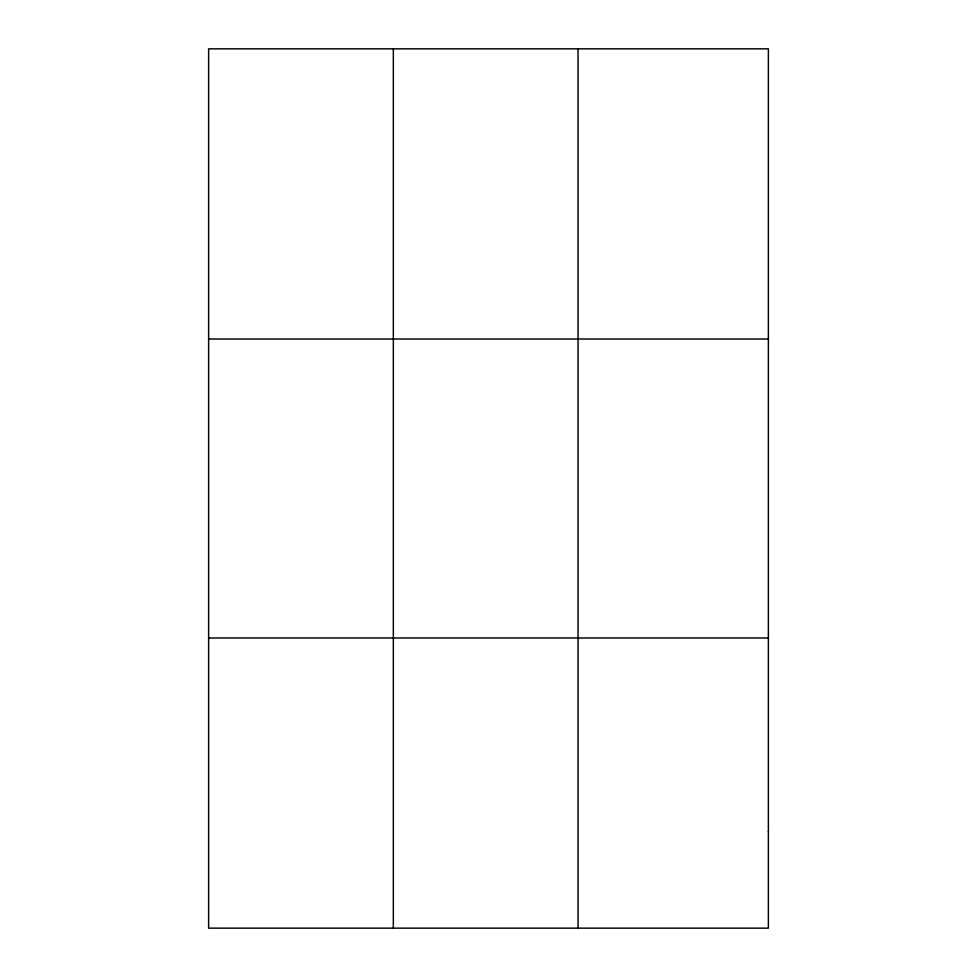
<?xml version="1.0" encoding="UTF-8"?>
<svg xmlns="http://www.w3.org/2000/svg" width="977" height="977" viewBox="0 0 977 977"><rect width="100%" height="100%" fill="white"/><g stroke="black" fill="none" stroke-linecap="round" stroke-linejoin="round"><path stroke-width="1.47" d="M393.34 48.85L393.34 928.15M578.054 48.85L578.054 928.15M208.626 339.019L768.374 339.019M208.626 637.981L768.374 637.981M768.374 831.427L768.374 928.15L208.626 928.15L208.626 48.85L768.374 48.85L768.374 831.427"/></g></svg>
